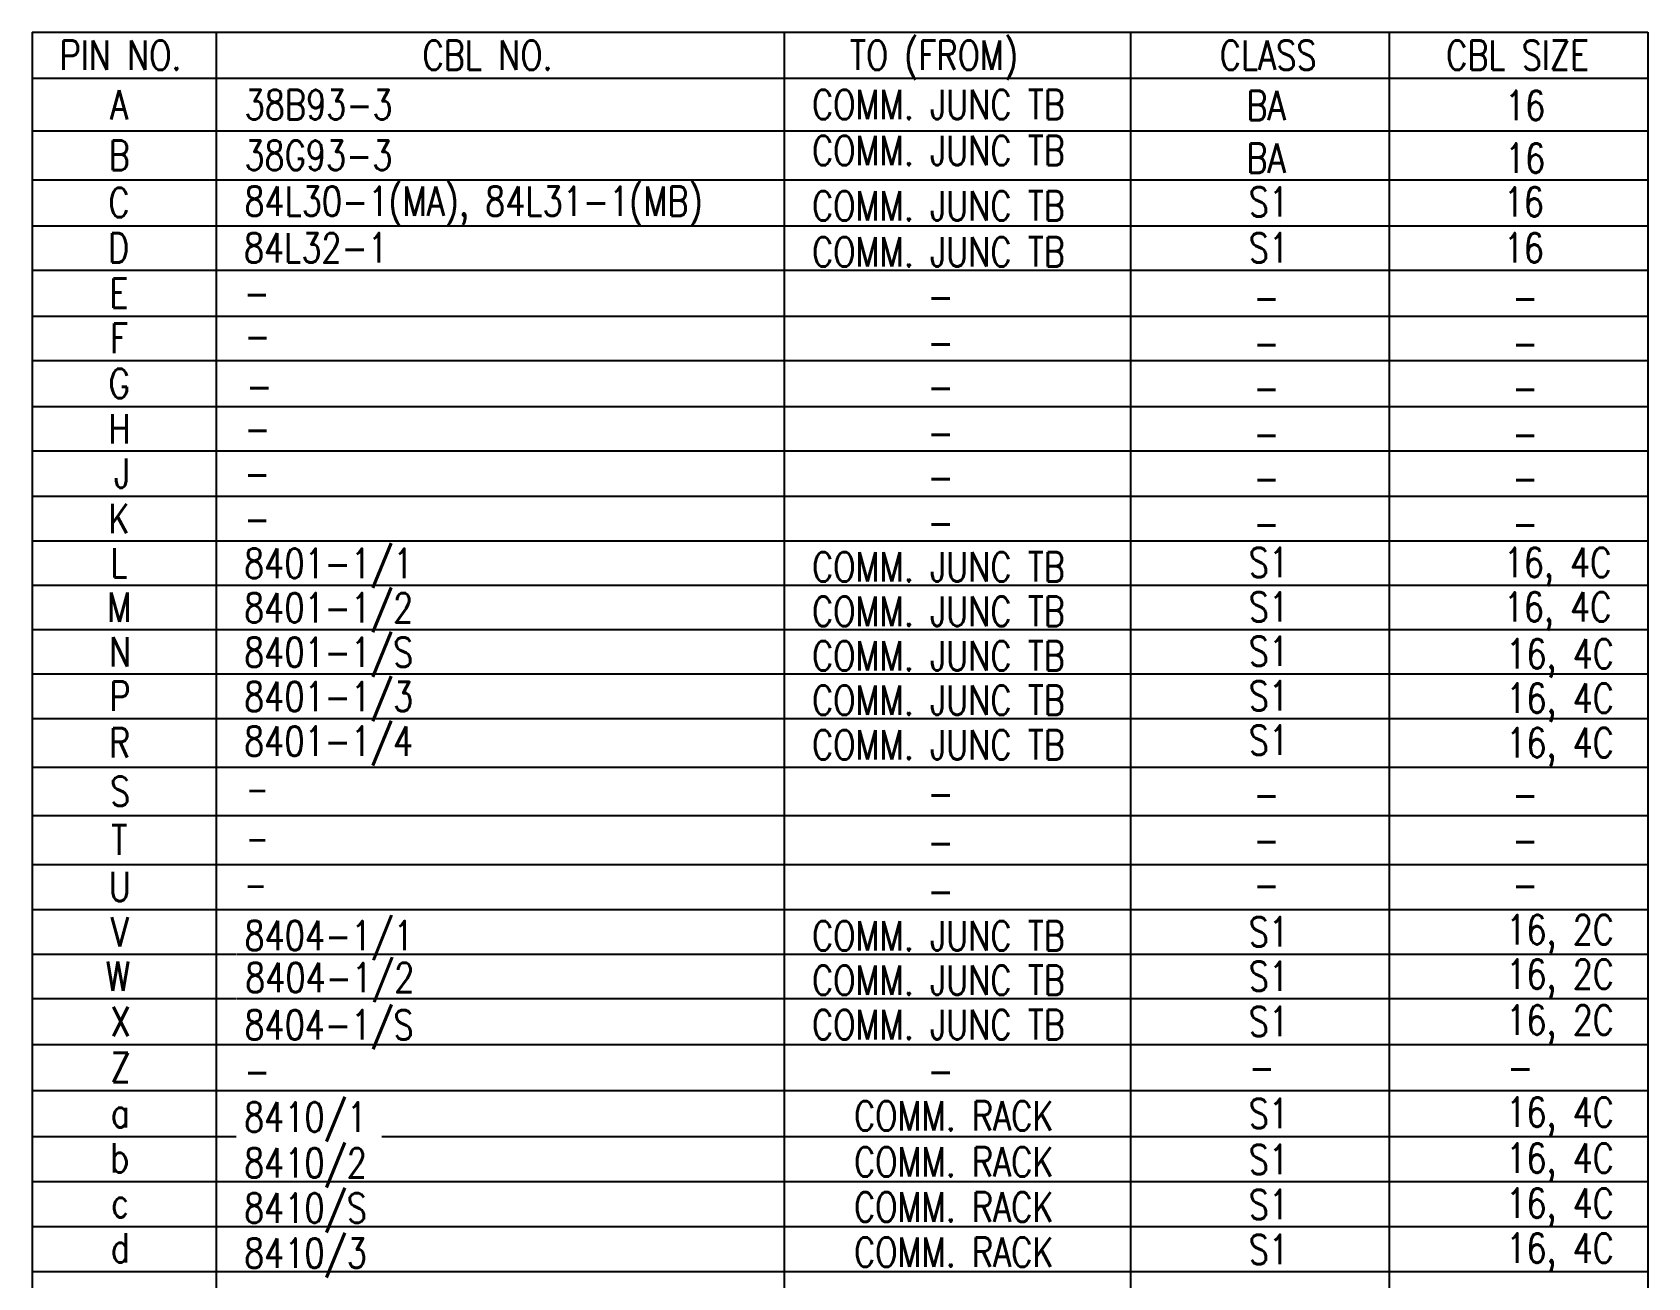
# Model space of a CAD drawing. Extents: x 260 to 819, y -886 to -454.
# Drawn here: x 372.8 to 514.8, y -683.5 to -574.1 of the extents above; entities that cross this region are included whole.
import ezdxf

# ---------------------------------------------------------------- set-up
doc = ezdxf.new("R2010")
doc.units = 0
doc.header["$LTSCALE"] = 150
doc.header["$MEASUREMENT"] = 0
doc.layers.add('현배선도', color=7, linetype='CONTINUOUS')
doc.styles.get("Standard").update_dxf_attribs({"font": 'romans.shx', "width": 0.8, "bigfont": 'whgtxt.shx'})

msp = doc.modelspace()

# ---------------------------------------------------------------- linework, layer by layer
at = {"layer": '현배선도', "color": 0}
for p, q in [((372.79, -574.07), (372.79, -578.11)), ((372.79, -574.07), (469.33, -574.07)), ((388.95, -574.07), (388.95, -578.11)), ((388.95, -574.07), (388.95, -726.74)), ((438.89, -574.07), (438.89, -578.11)), ((469.33, -574.07), (492.06, -574.07)), ((469.33, -574.07), (469.33, -578.11)), ((492.06, -574.07), (514.79, -574.07)), ((492.06, -574.07), (492.06, -578.11)), ((514.79, -574.07), (514.79, -578.11)), ((372.79, -578.11), (388.95, -578.11)), ((372.79, -578.11), (372.79, -582.74)), ((388.95, -578.11), (388.95, -587.02)), ((388.95, -578.11), (469.33, -578.11)), ((438.89, -578.11), (438.89, -582.74)), ((469.33, -578.11), (492.06, -578.11)), ((469.33, -578.11), (469.33, -582.74)), ((492.06, -578.11), (514.79, -578.11)), ((492.06, -578.11), (492.06, -582.74)), ((514.79, -578.11), (514.79, -582.74)), ((372.79, -582.74), (422.01, -582.74)), ((372.79, -582.74), (372.79, -587.02)), ((388.95, -582.74), (388.95, -587.02)), ((403.8, -582.74), (469.33, -582.74)), ((438.89, -582.74), (438.89, -587.02)), ((469.33, -582.74), (492.06, -582.74)), ((469.33, -582.74), (469.33, -587.02)), ((492.06, -582.74), (514.79, -582.74)), ((492.06, -582.74), (492.06, -587.02)), ((514.79, -582.74), (514.79, -587.02)), ((372.79, -587.02), (391.08, -587.02)), ((372.79, -587.02), (372.79, -591.06)), ((388.95, -587.02), (388.95, -591.06)), ((390.74, -587.02), (469.33, -587.02)), ((438.89, -587.02), (438.89, -591.06)), ((469.33, -587.02), (492.06, -587.02)), ((469.33, -587.02), (469.33, -591.06)), ((492.06, -587.02), (514.79, -587.02)), ((492.06, -587.02), (492.06, -591.06)), ((514.79, -587.02), (514.79, -591.06)), ((372.79, -591.06), (422.01, -591.06)), ((372.79, -591.06), (372.79, -594.96)), ((388.95, -591.06), (388.95, -594.96)), ((403.8, -591.06), (469.33, -591.06)), ((438.89, -591.06), (438.89, -594.96)), ((469.33, -591.06), (492.06, -591.06)), ((469.33, -591.06), (469.33, -594.96)), ((492.06, -591.06), (514.79, -591.06)), ((492.06, -591.06), (492.06, -594.96)), ((514.79, -591.06), (514.79, -594.96)), ((372.79, -594.96), (422.01, -594.96)), ((372.79, -594.96), (372.79, -599)), ((388.95, -594.96), (388.95, -599)), ((403.8, -594.96), (469.33, -594.96)), ((438.89, -594.96), (438.89, -599)), ((469.33, -594.96), (492.06, -594.96)), ((469.33, -594.96), (469.33, -599)), ((492.06, -594.96), (514.79, -594.96)), ((492.06, -594.96), (492.06, -599)), ((514.79, -594.96), (514.79, -599)), ((372.79, -599), (422.01, -599)), ((372.79, -599), (372.79, -602.91)), ((388.95, -599), (388.95, -602.91)), ((403.8, -599), (469.33, -599)), ((438.89, -599), (438.89, -602.91)), ((469.33, -599), (492.06, -599)), ((469.33, -599), (469.33, -602.91)), ((492.06, -599), (514.79, -599)), ((492.06, -599), (492.06, -602.91)), ((514.79, -599), (514.79, -602.91)), ((372.79, -602.91), (422.01, -602.91)), ((372.79, -602.91), (372.79, -606.95)), ((388.95, -602.91), (388.95, -606.95)), ((388.95, -602.91), (388.95, -726.74)), ((403.8, -602.91), (469.33, -602.91)), ((438.89, -602.91), (438.89, -606.95)), ((469.33, -602.91), (492.06, -602.91)), ((469.33, -602.91), (469.33, -606.95)), ((492.06, -602.91), (514.79, -602.91)), ((492.06, -602.91), (492.06, -606.95)), ((514.79, -602.91), (514.79, -606.95)), ((372.79, -606.95), (422.01, -606.95)), ((372.79, -606.95), (372.79, -610.85)), ((388.95, -606.95), (388.95, -610.85)), ((403.8, -606.95), (469.33, -606.95)), ((438.89, -606.95), (438.89, -610.85)), ((469.33, -606.95), (492.06, -606.95)), ((469.33, -606.95), (469.33, -610.85)), ((492.06, -606.95), (514.79, -606.95)), ((492.06, -606.95), (492.06, -610.85)), ((514.79, -606.95), (514.79, -610.85)), ((372.79, -610.85), (422.01, -610.85)), ((372.79, -610.85), (372.79, -614.83)), ((388.95, -610.85), (388.95, -614.83)), ((403.8, -610.85), (469.33, -610.85)), ((438.89, -610.85), (438.89, -614.83)), ((469.33, -610.85), (492.06, -610.85)), ((469.33, -610.85), (469.33, -614.83)), ((492.06, -610.85), (514.79, -610.85)), ((492.06, -610.85), (492.06, -614.83)), ((514.79, -610.85), (514.79, -614.83)), ((372.79, -614.83), (422.01, -614.83)), ((372.79, -614.83), (372.79, -618.74)), ((388.95, -614.83), (388.95, -618.74)), ((403.8, -614.83), (469.33, -614.83)), ((438.89, -614.83), (438.89, -618.74)), ((469.33, -614.83), (492.06, -614.83)), ((469.33, -614.83), (469.33, -618.74)), ((492.06, -614.83), (514.79, -614.83)), ((492.06, -614.83), (492.06, -618.74)), ((514.79, -614.83), (514.79, -618.74)), ((372.79, -618.74), (390.71, -618.74)), ((372.79, -618.74), (372.79, -622.64)), ((388.95, -618.74), (388.95, -622.64)), ((390.71, -618.74), (469.33, -618.74)), ((438.89, -618.74), (438.89, -622.64)), ((469.33, -618.74), (492.06, -618.74)), ((469.33, -618.74), (469.33, -622.64)), ((492.06, -618.74), (514.79, -618.74)), ((492.06, -618.74), (492.06, -622.64)), ((514.79, -618.74), (514.79, -622.64)), ((372.79, -622.64), (390.71, -622.64)), ((372.79, -622.64), (372.79, -626.55)), ((388.95, -622.64), (388.95, -626.55)), ((390.71, -622.64), (469.33, -622.64)), ((438.89, -622.64), (438.89, -626.55)), ((469.33, -622.64), (492.06, -622.64)), ((469.33, -622.64), (469.33, -626.55)), ((492.06, -622.64), (514.79, -622.64)), ((492.06, -622.64), (492.06, -626.55)), ((514.79, -622.64), (514.79, -626.55)), ((372.79, -626.55), (390.71, -626.55)), ((372.79, -626.55), (372.79, -630.45)), ((388.95, -626.55), (388.95, -630.45)), ((390.71, -626.55), (469.33, -626.55)), ((438.89, -626.55), (438.89, -630.45)), ((469.33, -626.55), (492.06, -626.55)), ((469.33, -626.55), (469.33, -630.45)), ((492.06, -626.55), (514.79, -626.55)), ((492.06, -626.55), (492.06, -630.45)), ((514.79, -626.55), (514.79, -630.45)), ((372.79, -630.45), (390.71, -630.45)), ((372.79, -630.45), (372.79, -634.36)), ((388.95, -630.45), (388.95, -634.36)), ((390.71, -630.45), (469.33, -630.45)), ((438.89, -630.45), (438.89, -634.36)), ((469.33, -630.45), (492.06, -630.45)), ((469.33, -630.45), (469.33, -634.36)), ((492.06, -630.45), (514.79, -630.45)), ((492.06, -630.45), (492.06, -634.36)), ((514.79, -630.45), (514.79, -634.36)), ((372.79, -634.36), (390.71, -634.36)), ((372.79, -634.36), (372.79, -638.63)), ((388.95, -634.36), (388.95, -638.63)), ((390.71, -634.36), (469.33, -634.36)), ((438.89, -634.36), (438.89, -638.63)), ((469.33, -634.36), (492.06, -634.36)), ((469.33, -634.36), (469.33, -638.63)), ((492.06, -634.36), (514.79, -634.36)), ((492.06, -634.36), (492.06, -638.63)), ((514.79, -634.36), (514.79, -638.63)), ((372.79, -638.63), (390.71, -638.63)), ((372.79, -638.63), (372.79, -642.9)), ((388.95, -638.63), (388.95, -642.9)), ((390.71, -638.63), (469.33, -638.63)), ((438.89, -638.63), (438.89, -642.9)), ((469.33, -638.63), (492.06, -638.63)), ((469.33, -638.63), (469.33, -642.9)), ((492.06, -638.63), (514.79, -638.63)), ((492.06, -638.63), (492.06, -647.18)), ((514.79, -638.63), (514.79, -642.9)), ((372.79, -642.9), (438.89, -642.9)), ((372.79, -642.9), (372.79, -647.18)), ((388.95, -642.9), (388.95, -647.18)), ((388.95, -642.9), (469.33, -642.9)), ((438.89, -642.9), (438.89, -647.18)), ((469.33, -642.9), (492.06, -642.9)), ((469.33, -642.9), (469.33, -647.18)), ((492.06, -642.9), (514.79, -642.9)), ((514.79, -642.9), (514.79, -647.18)), ((372.79, -647.18), (438.89, -647.18)), ((372.79, -647.18), (372.79, -651.15)), ((388.95, -647.18), (388.95, -651.15)), ((388.95, -647.18), (469.33, -647.18)), ((438.89, -647.18), (438.89, -651.15)), ((469.33, -647.18), (492.06, -647.18)), ((469.33, -647.18), (469.33, -651.15)), ((492.06, -647.18), (514.79, -647.18)), ((492.06, -647.18), (492.06, -651.15)), ((514.79, -647.18), (514.79, -651.15)), ((372.79, -651.15), (390.75, -651.15)), ((372.79, -651.15), (372.79, -655.06)), ((388.95, -651.15), (388.95, -655.06)), ((390.75, -651.15), (469.33, -651.15)), ((438.89, -651.15), (438.89, -655.06)), ((469.33, -651.15), (492.06, -651.15)), ((469.33, -651.15), (469.33, -655.06)), ((492.06, -651.15), (514.79, -651.15)), ((492.06, -651.15), (492.06, -655.06)), ((514.79, -651.15), (514.79, -655.06)), ((372.79, -655.06), (390.75, -655.06)), ((372.79, -655.06), (372.79, -658.96)), ((388.95, -655.06), (388.95, -658.96)), ((388.95, -655.06), (388.95, -663.01)), ((390.81, -655.06), (469.33, -655.06)), ((438.89, -655.06), (438.89, -658.96)), ((469.33, -655.06), (492.06, -655.06)), ((469.33, -655.06), (469.33, -658.96)), ((492.06, -655.06), (514.79, -655.06)), ((492.06, -655.06), (492.06, -658.96)), ((514.79, -655.06), (514.79, -658.96)), ((372.79, -658.96), (390.74, -658.96)), ((372.79, -658.96), (372.79, -663.01)), ((390.81, -658.96), (469.33, -658.96)), ((438.89, -658.96), (438.89, -663.01)), ((469.33, -658.96), (492.06, -658.96)), ((469.33, -658.96), (469.33, -663.01)), ((492.06, -658.96), (514.79, -658.96)), ((492.06, -658.96), (492.06, -663.01)), ((514.79, -658.96), (514.79, -663.01)), ((372.79, -663.01), (408.65, -663.01)), ((372.79, -663.01), (372.79, -667.05)), ((388.95, -663.01), (388.95, -667.05)), ((388.95, -663.01), (469.33, -663.01)), ((438.89, -663.01), (438.89, -667.05)), ((469.33, -663.01), (492.06, -663.01)), ((469.33, -663.01), (469.33, -667.05)), ((492.06, -663.01), (514.79, -663.01)), ((492.06, -663.01), (492.06, -667.05)), ((514.79, -663.01), (514.79, -667.05)), ((372.79, -667.05), (403.51, -667.05)), ((372.79, -667.05), (372.79, -671.09)), ((388.95, -667.05), (388.95, -671.09)), ((390.71, -667.05), (469.33, -667.05)), ((438.89, -667.05), (438.89, -671.09)), ((469.33, -667.05), (492.06, -667.05)), ((469.33, -667.05), (469.33, -671.09)), ((492.06, -667.05), (514.79, -667.05)), ((492.06, -667.05), (492.06, -671.09)), ((514.79, -667.05), (514.79, -671.09)), ((372.79, -671.09), (390.71, -671.09)), ((372.79, -671.09), (372.79, -675.05)), ((388.95, -671.09), (388.95, -675.05)), ((403.51, -671.09), (469.33, -671.09)), ((438.89, -671.09), (438.89, -675.05)), ((469.33, -671.09), (492.06, -671.09)), ((469.33, -671.09), (469.33, -675.05)), ((492.06, -671.09), (514.79, -671.09)), ((492.06, -671.09), (492.06, -675.05)), ((514.79, -671.09), (514.79, -675.05)), ((372.79, -675.05), (404.1, -675.05)), ((372.79, -675.05), (372.79, -679)), ((388.95, -675.05), (388.95, -679)), ((390.71, -675.05), (469.33, -675.05)), ((438.89, -675.05), (438.89, -679)), ((469.33, -675.05), (492.06, -675.05)), ((469.33, -675.05), (469.33, -679)), ((492.06, -675.05), (514.79, -675.05)), ((492.06, -675.05), (492.06, -679)), ((514.79, -675.05), (514.79, -679)), ((372.79, -679), (404.1, -679)), ((372.79, -679), (372.79, -690.88)), ((388.95, -679), (388.95, -682.96)), ((390.71, -679), (469.33, -679)), ((438.89, -679), (438.89, -690.88)), ((469.33, -679), (492.06, -679)), ((469.33, -679), (469.33, -690.88)), ((492.06, -679), (514.79, -679)), ((492.06, -679), (492.06, -690.88)), ((514.79, -679), (514.79, -690.88)), ((372.79, -682.96), (404.1, -682.96)), ((404.1, -682.96), (469.33, -682.96)), ((469.33, -682.96), (492.06, -682.96)), ((492.06, -682.96), (514.79, -682.96))]:
    msp.add_line(p, q, dxfattribs=at)

# ---------------------------------------------------------------- texts
at = {"layer": '현배선도', "color": 0, "width": 0.8}
for s, height, p in [('PIN NO.', 2.583, (375.19, -577.38)), ('CBL NO.', 2.583, (407.1, -577.38)), ('TO (FROM)', 2.583, (444.66, -577.38)), ('CLASS', 2.583, (477.18, -577.38)), ('CBL SIZE', 2.583, (497.08, -577.38)), ('A', 2.58, (379.62, -581.72)), ('38B93-3', 2.583, (391.45, -581.72)), ('COMM. JUNC TB', 2.5833, (441.34, -581.71)), ('BA', 2.583, (479.52, -581.79)), ('16', 2.583, (502.25, -581.79)), ('B', 2.58, (379.52, -586.17)), ('38G93-3', 2.583, (391.43, -586.17)), ('COMM. JUNC TB', 2.5833, (441.34, -585.75)), ('BA', 2.583, (479.52, -586.42)), ('16', 2.583, (502.25, -586.42)), ('C', 2.58, (379.48, -590.32)), ('84L30-1(MA), 84L31-1(MB)', 2.5833, (391.43, -590.21)), ('S1', 2.583, (479.72, -590.26)), ('16', 2.583, (502.13, -590.26)), ('COMM. JUNC TB', 2.5833, (441.34, -590.62)), ('D', 2.58, (379.46, -594.3)), ('84L32-1', 2.583, (391.39, -594.3)), ('COMM. JUNC TB', 2.5833, (441.34, -594.66)), ('S1', 2.583, (479.72, -594.3)), ('16', 2.583, (502.13, -594.3)), ('E', 2.58, (379.58, -598.27)), ('-', 2.58, (391.38, -598.27)), ('-', 2.58, (451.49, -598.56)), ('-', 2.58, (480.14, -598.64)), ('-', 2.58, (502.87, -598.64)), ('F', 2.58, (379.62, -602.25)), ('-', 2.58, (391.43, -602.06)), ('-', 2.58, (451.49, -602.6)), ('-', 2.58, (480.14, -602.68)), ('-', 2.58, (502.87, -602.68)), ('G', 2.58, (379.5, -606.21)), ('-', 2.58, (391.6, -606.45)), ('-', 2.58, (451.49, -606.51)), ('-', 2.58, (480.14, -606.58)), ('-', 2.58, (502.87, -606.58)), ('H', 2.58, (379.49, -610.19)), ('-', 2.58, (391.43, -610.19)), ('-', 2.58, (451.49, -610.55)), ('-', 2.58, (480.14, -610.62)), ('-', 2.58, (502.87, -610.62)), ('J', 2.58, (379.97, -614.1)), ('-', 2.58, (391.4, -614.13)), ('-', 2.58, (451.49, -614.45)), ('-', 2.58, (480.14, -614.53)), ('-', 2.58, (502.87, -614.53)), ('K', 2.58, (379.48, -618.08)), ('-', 2.58, (391.4, -618.11)), ('-', 2.58, (451.49, -618.43)), ('-', 2.58, (480.14, -618.51)), ('-', 2.58, (502.87, -618.51)), ('8401-1/1', 2.583, (391.4, -622.02)), ('L', 2.58, (379.65, -621.98)), ('COMM. JUNC TB', 2.5833, (441.34, -622.34)), ('S1', 2.583, (479.72, -621.94)), ('16, 4C', 2.583, (502.13, -621.94)), ('M', 2.58, (379.38, -625.88)), ('8401-1/2', 2.583, (391.4, -625.92)), ('S1', 2.583, (479.72, -625.85)), ('16, 4C', 2.583, (502.13, -625.85)), ('COMM. JUNC TB', 2.5833, (441.34, -626.24)), ('N', 2.58, (379.54, -629.79)), ('8401-1/S', 2.583, (391.4, -629.83)), ('COMM. JUNC TB', 2.5833, (441.34, -630.15)), ('S1', 2.583, (479.72, -629.75)), ('16, 4C', 2.583, (502.35, -629.97)), ('P', 2.58, (379.57, -633.69)), ('8401-1/3', 2.583, (391.4, -633.73)), ('COMM. JUNC TB', 2.5833, (441.34, -634.05)), ('S1', 2.583, (479.72, -633.66)), ('16, 4C', 2.583, (502.35, -633.87)), ('8401-1/4', 2.583, (391.4, -637.64)), ('R', 2.58, (379.53, -637.78)), ('COMM. JUNC TB', 2.5833, (441.34, -637.96)), ('S1', 2.583, (479.72, -637.56)), ('16, 4C', 2.583, (502.35, -637.78)), ('S', 2.58, (379.62, -642.05)), ('-', 2.2, (391.59, -641.65)), ('-', 2.58, (451.49, -642.23)), ('-', 2.58, (480.14, -642.31)), ('-', 2.58, (502.87, -642.31)), ('T', 2.58, (379.73, -646.33)), ('-', 2.2, (391.59, -646.01)), ('-', 2.58, (451.49, -646.5)), ('-', 2.58, (480.14, -646.35)), ('-', 2.58, (502.87, -646.35)), ('U', 2.58, (379.5, -650.42)), ('-', 2.2, (391.44, -650.06)), ('-', 2.58, (451.49, -650.78)), ('-', 2.58, (480.14, -650.25)), ('-', 2.58, (502.87, -650.25)), ('8404-1/1', 2.583, (391.44, -654.73)), ('16, 2C', 2.583, (502.35, -654.21)), ('V', 2.58, (379.68, -654.4)), ('COMM. JUNC TB', 2.5833, (441.34, -654.75)), ('S1', 2.583, (479.72, -654.4)), ('W', 2.58, (379.26, -658.3)), ('8404-1/2', 2.583, (391.5, -658.42)), ('S1', 2.583, (479.72, -658.3)), ('16, 2C', 2.583, (502.35, -658.11)), ('COMM. JUNC TB', 2.5833, (441.34, -658.66)), ('X', 2.58, (379.67, -662.27)), ('8404-1/S', 2.583, (391.43, -662.57)), ('COMM. JUNC TB', 2.5833, (441.34, -662.56)), ('S1', 2.583, (479.72, -662.27)), ('16, 2C', 2.583, (502.35, -662.15)), ('Z', 2.58, (379.67, -666.32)), ('-', 2.58, (391.41, -666.63)), ('-', 2.58, (451.49, -666.6)), ('-', 2.58, (479.72, -666.32)), ('-', 2.58, (502.45, -666.32)), ('a', 2.58, (379.68, -670.29)), ('8410/1', 2.583, (391.4, -670.67)), ('COMM. RACK', 2.583, (445.03, -670.58)), ('S1', 2.583, (479.72, -670.36)), ('16, 4C', 2.583, (502.35, -670.24)), ('b', 2.58, (379.64, -674.25)), ('8410/2', 2.583, (391.4, -674.71)), ('COMM. RACK', 2.583, (445.03, -674.62)), ('S1', 2.583, (479.72, -674.4)), ('16, 4C', 2.583, (502.35, -674.28)), ('8410/S', 2.583, (391.4, -678.67)), ('S1', 2.583, (479.72, -678.36)), ('16, 4C', 2.583, (502.35, -678.24)), ('c', 2.58, (379.71, -678.2)), ('COMM. RACK', 2.583, (445.03, -678.58)), ('d', 2.58, (379.68, -682.16)), ('8410/3', 2.583, (391.4, -682.63)), ('COMM. RACK', 2.583, (445.03, -682.54)), ('S1', 2.583, (479.72, -682.31)), ('16, 4C', 2.583, (502.35, -682.19))]:
    msp.add_text(s, height=height, dxfattribs=at).set_placement(p)

doc.saveas('drawing.dxf')
